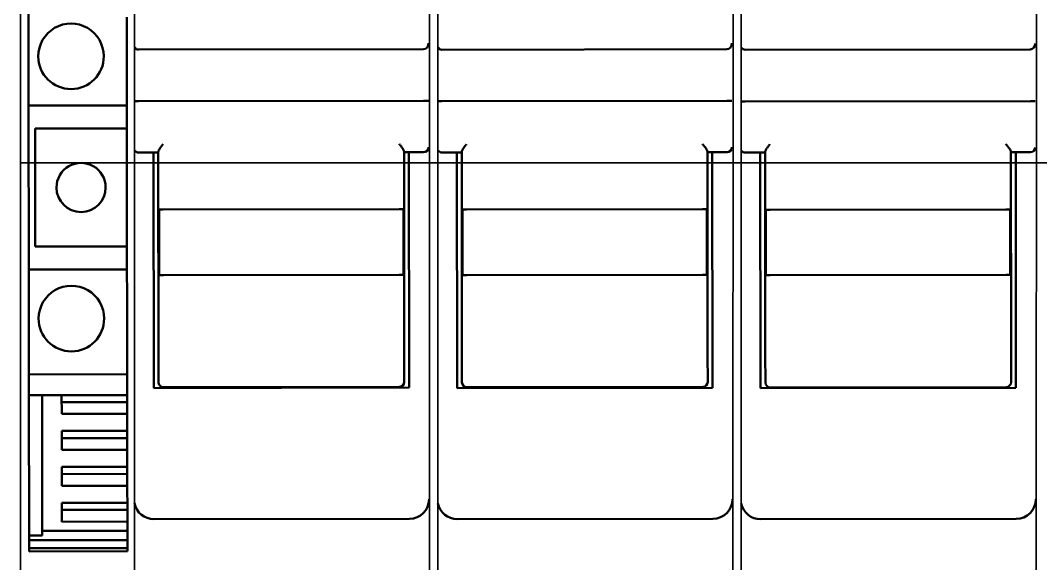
# Model space of a CAD drawing. Header units: millimetres. Extents: x 0 to 19177, y 0 to 12100.
# Drawn here: x 17185.1 to 17247.4, y 11380.4 to 11413.6 of the extents above; entities that cross this region are included whole.
import ezdxf

# ---------------------------------------------------------------- set-up
doc = ezdxf.new("R2010")
doc.units = ezdxf.units.MM
doc.header["$MEASUREMENT"] = 0
doc.layers.add('NetDam', color=7, linetype='Continuous', lineweight=35)
doc.layers.add('Visible (ISO)', color=7, linetype='Continuous', lineweight=50)

msp = doc.modelspace()

# ---------------------------------------------------------------- linework, layer by layer
at = {"layer": 'NetDam', "color": 0}
for p, q in [((17185.092, 11194.875), (17185.092, 11474.875)), ((17192.061, 11366.827), (17192.061, 11442.906)), ((17210.065, 11366.825), (17210.082, 11442.904)), ((17210.582, 11366.825), (17210.582, 11442.904)), ((17228.585, 11366.823), (17228.602, 11442.902)), ((17229.102, 11366.818), (17229.102, 11442.898)), ((17247.105, 11366.816), (17247.122, 11442.896)), ((17185.092, 11404.875), (17575.092, 11404.875)), ((17185.592, 11404.875), (17185.092, 11404.875))]:
    msp.add_line(p, q, dxfattribs=at)
at = {"layer": 'Visible (ISO)'}
for p, q in [((17185.588, 11408.359), (17185.579, 11414.758)), ((17191.581, 11413.745), (17191.585, 11410.225)), ((17209.702, 11411.793), (17192.302, 11411.77)), ((17228.222, 11411.791), (17210.822, 11411.768)), ((17246.743, 11411.785), (17229.343, 11411.762)), ((17191.586, 11409.649), (17191.585, 11410.225)), ((17191.589, 11407.616), (17191.586, 11409.649)), ((17192.061, 11408.62), (17192.306, 11408.62)), ((17209.706, 11408.643), (17192.306, 11408.62)), ((17209.706, 11408.643), (17210.006, 11408.644)), ((17210.582, 11408.618), (17210.827, 11408.618)), ((17228.227, 11408.641), (17210.827, 11408.618)), ((17228.227, 11408.641), (17228.527, 11408.641)), ((17229.102, 11408.612), (17229.347, 11408.612)), ((17246.747, 11408.635), (17229.347, 11408.612)), ((17246.747, 11408.635), (17247.047, 11408.635)), ((17185.588, 11408.359), (17191.588, 11408.366)), ((17185.601, 11398.359), (17185.588, 11408.359)), ((17191.589, 11407.4), (17191.589, 11407.616)), ((17191.615, 11387.732), (17191.589, 11407.4)), ((17191.59, 11406.966), (17185.99, 11406.959)), ((17185.99, 11406.959), (17185.999, 11399.759)), ((17193.51, 11405.497), (17192.31, 11405.495)), ((17193.21, 11405.496), (17193.229, 11391.128)), ((17193.527, 11393.173), (17193.51, 11405.544)), ((17208.51, 11405.564), (17208.527, 11393.193)), ((17209.71, 11405.518), (17208.51, 11405.516)), ((17208.829, 11391.149), (17208.81, 11405.517)), ((17212.031, 11405.495), (17210.831, 11405.493)), ((17211.731, 11405.494), (17211.75, 11391.126)), ((17212.047, 11393.171), (17212.031, 11405.542)), ((17227.031, 11405.562), (17227.047, 11393.191)), ((17228.231, 11405.516), (17227.031, 11405.514)), ((17227.35, 11391.147), (17227.331, 11405.515)), ((17230.551, 11405.488), (17229.351, 11405.487)), ((17230.251, 11405.488), (17230.27, 11391.12)), ((17230.567, 11393.165), (17230.551, 11405.536)), ((17245.551, 11405.555), (17245.567, 11393.185)), ((17246.751, 11405.51), (17245.551, 11405.508)), ((17245.87, 11391.14), (17245.851, 11405.508)), ((17193.815, 11402.013), (17193.555, 11402.013)), ((17193.56, 11398.013), (17193.555, 11402.013)), ((17208.215, 11402.032), (17193.815, 11402.013)), ((17208.475, 11402.032), (17208.215, 11402.032)), ((17208.475, 11402.032), (17208.48, 11398.032)), ((17212.335, 11402.011), (17212.075, 11402.01)), ((17212.081, 11398.01), (17212.075, 11402.01)), ((17226.735, 11402.03), (17212.335, 11402.011)), ((17226.995, 11402.03), (17226.735, 11402.03)), ((17226.995, 11402.03), (17227, 11398.03)), ((17230.856, 11402.005), (17230.596, 11402.004)), ((17230.601, 11398.004), (17230.596, 11402.004)), ((17245.256, 11402.024), (17230.856, 11402.005)), ((17245.515, 11402.024), (17245.256, 11402.024)), ((17245.515, 11402.024), (17245.521, 11398.024)), ((17185.999, 11399.759), (17191.599, 11399.766)), ((17185.601, 11398.359), (17191.601, 11398.366)), ((17185.609, 11391.959), (17185.601, 11398.359)), ((17193.56, 11398.013), (17193.82, 11398.013)), ((17193.82, 11398.013), (17208.22, 11398.032)), ((17208.22, 11398.032), (17208.48, 11398.032)), ((17212.081, 11398.01), (17212.341, 11398.011)), ((17212.341, 11398.011), (17226.741, 11398.03)), ((17226.741, 11398.03), (17227, 11398.03)), ((17230.601, 11398.004), (17230.861, 11398.005)), ((17230.861, 11398.005), (17245.261, 11398.024)), ((17245.261, 11398.024), (17245.521, 11398.024)), ((17193.527, 11393.173), (17193.529, 11391.473)), ((17208.527, 11393.193), (17208.529, 11391.493)), ((17212.047, 11393.171), (17212.049, 11391.471)), ((17227.047, 11393.191), (17227.049, 11391.491)), ((17230.567, 11393.165), (17230.57, 11391.465)), ((17245.567, 11393.185), (17245.57, 11391.485)), ((17185.609, 11391.959), (17191.609, 11391.966)), ((17185.611, 11390.686), (17185.609, 11391.959)), ((17208.829, 11391.149), (17193.229, 11391.128)), ((17208.229, 11391.193), (17193.829, 11391.174)), ((17227.35, 11391.147), (17211.75, 11391.126)), ((17226.75, 11391.191), (17212.35, 11391.172)), ((17245.87, 11391.14), (17230.27, 11391.12)), ((17245.27, 11391.184), (17230.87, 11391.165)), ((17185.611, 11390.686), (17191.611, 11390.694)), ((17185.622, 11382.13), (17185.611, 11390.686)), ((17186.411, 11390.687), (17186.422, 11382.131)), ((17187.613, 11389.547), (17187.611, 11390.688)), ((17187.612, 11390.264), (17191.612, 11390.269)), ((17187.613, 11389.547), (17191.613, 11389.552)), ((17187.614, 11388.506), (17191.614, 11388.512)), ((17187.615, 11387.355), (17187.614, 11388.506)), ((17187.614, 11388.072), (17191.614, 11388.077)), ((17187.615, 11387.355), (17191.615, 11387.36)), ((17191.624, 11381.166), (17191.615, 11387.732)), ((17187.617, 11386.314), (17191.617, 11386.32)), ((17187.618, 11385.163), (17187.617, 11386.314)), ((17187.617, 11385.88), (17191.617, 11385.885)), ((17187.618, 11385.163), (17191.618, 11385.168)), ((17187.62, 11384.122), (17191.62, 11384.128)), ((17187.621, 11382.971), (17187.62, 11384.122)), ((17187.62, 11383.688), (17191.62, 11383.693)), ((17187.621, 11382.971), (17191.621, 11382.976)), ((17208.84, 11383.149), (17193.24, 11383.128)), ((17227.36, 11383.147), (17211.76, 11383.126)), ((17245.88, 11383.14), (17230.281, 11383.12)), ((17186.422, 11382.414), (17191.622, 11382.42)), ((17186.422, 11382.131), (17185.622, 11382.13)), ((17185.623, 11381.847), (17185.622, 11382.13)), ((17185.623, 11381.847), (17191.623, 11381.855)), ((17185.623, 11381.359), (17185.623, 11381.847)), ((17185.623, 11381.359), (17191.623, 11381.366)), ((17185.623, 11381.359), (17185.624, 11381.159)), ((17185.624, 11381.159), (17191.624, 11381.166))]:
    msp.add_line(p, q, dxfattribs=at)
for centre, radius, start, end in [((17188.184, 11411.362), 2, 0.07534, 180.07534), ((17188.184, 11411.362), 2, 180.07534, 0.07534), ((17192.31, 11405.795), 0.3, 213.98317, 270.07534), ((17209.71, 11405.818), 0.3, 270.07534, 0.07534), ((17210.83, 11405.793), 0.3, 213.98317, 270.07534), ((17228.23, 11405.816), 0.3, 270.07534, 0.07534), ((17229.351, 11405.787), 0.3, 213.98317, 270.07534), ((17246.751, 11405.81), 0.3, 270.07534, 0.07534), ((17188.794, 11403.363), 1.5, 0.07534, 180.07534), ((17188.794, 11403.363), 1.5, 180.07534, 0.07534), ((17188.205, 11395.362), 2, 0.07534, 180.07534), ((17188.205, 11395.362), 2, 180.07534, 0.07534), ((17193.829, 11391.474), 0.3, 180.07534, 270.07534), ((17208.229, 11391.493), 0.3, 270.07534, 0.07534), ((17212.349, 11391.472), 0.3, 180.07534, 270.07534), ((17226.749, 11391.491), 0.3, 270.07534, 0.07534), ((17230.87, 11391.465), 0.3, 180.07534, 270.07534), ((17245.27, 11391.484), 0.3, 270.07534, 0.07534), ((17208.838, 11384.349), 1.2, 270.07534, 0.07534), ((17227.359, 11384.347), 1.2, 270.07534, 0.07534), ((17245.879, 11384.34), 1.2, 270.07534, 0.07534), ((17193.238, 11384.328), 1.2, 191.23878, 270.07534), ((17211.759, 11384.326), 1.2, 191.23878, 270.07534), ((17230.279, 11384.32), 1.2, 191.23878, 270.07534)]:
    msp.add_arc(centre, radius, start, end, dxfattribs=at)
for centre, major_axis, start_param, end_param in [((17192.302, 11412.14), (0, -0.37), 5.351948, 6.283185), ((17209.702, 11412.163), (0, 0.37), 3.141593, 4.712389), ((17210.822, 11412.138), (0, -0.37), 5.351948, 6.283185), ((17228.222, 11412.161), (0, 0.37), 3.141593, 4.712389), ((17229.342, 11412.132), (0, -0.37), 5.351948, 6.283185), ((17246.742, 11412.155), (0, 0.37), 3.141593, 4.712389)]:
    msp.add_ellipse(centre, major_axis=major_axis, ratio=0.811282, start_param=start_param, end_param=end_param, dxfattribs=at)
for points, knots in [([(17193.51, 11405.544), (17193.51, 11405.562), (17193.518, 11405.586), (17193.545, 11405.642), (17193.565, 11405.674), (17193.614, 11405.749), (17193.651, 11405.801), (17193.73, 11405.908), (17193.771, 11405.962), (17193.81, 11406.013)], [-0.06383399, -0.06383399, -0.06383399, -0.06383399, -0.0509291, -0.0509291, -0.03802422, -0.03802422, -0.01901211, -0.01901211, 0, 0, 0, 0]), ([(17208.51, 11405.564), (17208.51, 11405.582), (17208.502, 11405.606), (17208.475, 11405.662), (17208.456, 11405.693), (17208.406, 11405.769), (17208.369, 11405.82), (17208.29, 11405.927), (17208.248, 11405.981), (17208.21, 11406.032)], [0.15582004, 0.15582004, 0.15582004, 0.15582004, 0.16872493, 0.16872493, 0.18162982, 0.18162982, 0.20064193, 0.20064193, 0.21965404, 0.21965404, 0.21965404, 0.21965404]), ([(17212.031, 11405.542), (17212.031, 11405.56), (17212.039, 11405.584), (17212.066, 11405.64), (17212.085, 11405.672), (17212.134, 11405.747), (17212.171, 11405.799), (17212.25, 11405.906), (17212.292, 11405.96), (17212.33, 11406.011)], [-0.06383399, -0.06383399, -0.06383399, -0.06383399, -0.0509291, -0.0509291, -0.03802422, -0.03802422, -0.01901211, -0.01901211, 0, 0, 0, 0]), ([(17227.031, 11405.562), (17227.031, 11405.58), (17227.023, 11405.604), (17226.995, 11405.66), (17226.976, 11405.691), (17226.927, 11405.767), (17226.889, 11405.818), (17226.81, 11405.925), (17226.769, 11405.979), (17226.73, 11406.03)], [0.15582004, 0.15582004, 0.15582004, 0.15582004, 0.16872493, 0.16872493, 0.18162982, 0.18162982, 0.20064193, 0.20064193, 0.21965404, 0.21965404, 0.21965404, 0.21965404]), ([(17230.551, 11405.536), (17230.551, 11405.554), (17230.559, 11405.578), (17230.586, 11405.634), (17230.605, 11405.665), (17230.655, 11405.741), (17230.692, 11405.793), (17230.77, 11405.899), (17230.812, 11405.954), (17230.85, 11406.005)], [-0.06383399, -0.06383399, -0.06383399, -0.06383399, -0.0509291, -0.0509291, -0.03802422, -0.03802422, -0.01901211, -0.01901211, 0, 0, 0, 0]), ([(17245.551, 11405.555), (17245.551, 11405.573), (17245.543, 11405.598), (17245.516, 11405.653), (17245.496, 11405.685), (17245.447, 11405.76), (17245.41, 11405.812), (17245.331, 11405.918), (17245.289, 11405.973), (17245.25, 11406.024)], [0.15582004, 0.15582004, 0.15582004, 0.15582004, 0.16872493, 0.16872493, 0.18162982, 0.18162982, 0.20064193, 0.20064193, 0.21965404, 0.21965404, 0.21965404, 0.21965404])]:
    msp.add_open_spline(points, degree=3, knots=knots, dxfattribs=at)

doc.saveas('drawing.dxf')
